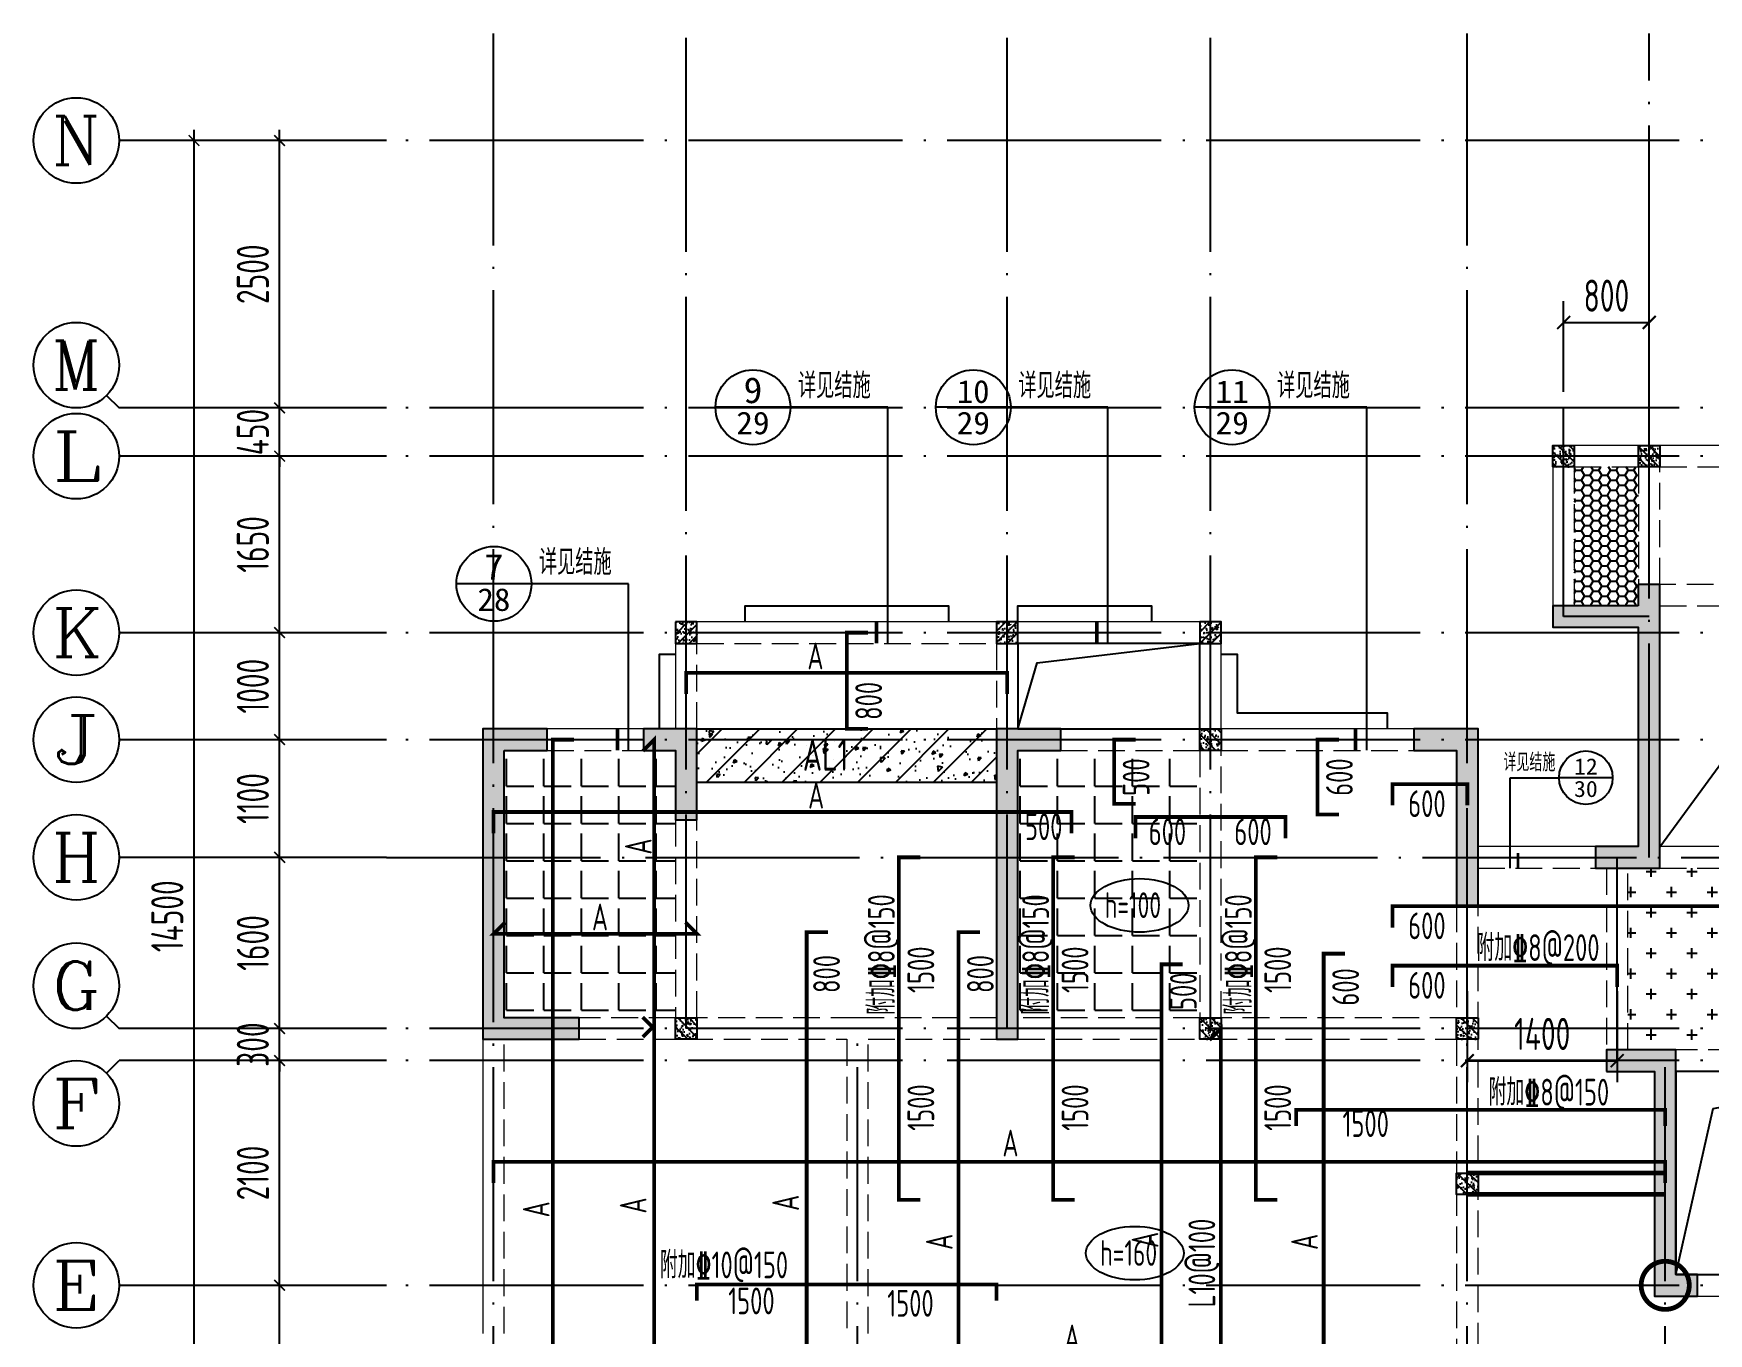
# Model space of a CAD drawing. Extents: x 826826 to 1642106, y -156213 to 399140.
# Drawn here: x 1281461 to 1297115, y 123950 to 136100 of the extents above; entities that cross this region are included whole.
import ezdxf
from ezdxf.enums import TextEntityAlignment as Align

# ---------------------------------------------------------------- set-up
doc = ezdxf.new("R2010")
doc.units = 0
doc.header["$LTSCALE"] = 1000
doc.linetypes.add('DASH', pattern=[0.35, 0.25, -0.1])
doc.linetypes.add('DOTE', pattern=[2.42, 2, -0.2, 0.02, -0.2])
doc.layers.get('0').update_dxf_attribs({"linetype": 'CONTINUOUS'})
doc.layers.get('DEFPOINTS').update_dxf_attribs({"linetype": 'CONTINUOUS'})
for name, color, linetype in [('$RECOVER_210609100354-0', 7, 'CONTINUOUS'), ('A-AXIS', 1, 'CONTINUOUS'), ('A-DOTE', 10, 'DOTE'), ('AXIS_TEXT', 4, 'CONTINUOUS'), ('BEAM', 4, 'DASH'), ('DIM_IDEN', 67, 'CONTINUOUS'), ('PUB_TEXT', 2, 'CONTINUOUS'), ('ROOF', 183, 'CONTINUOUS'), ('S-B板填充', 251, 'CONTINUOUS'), ('S-B板标注', 3, 'CONTINUOUS'), ('S-B板配筋', 6, 'CONTINUOUS'), ('S-B板配筋号', 7, 'CONTINUOUS'), ('S-D洞口', 4, 'CONTINUOUS'), ('S-J基础底板标注', 3, 'CONTINUOUS'), ('S-L主梁线', 4, 'DASH'), ('S-Q墙填充', 252, 'CONTINUOUS'), ('S-Q墙实线', 6, 'CONTINUOUS'), ('S-Q墙标注', 3, 'CONTINUOUS'), ('S-Y一般标注', 3, 'CONTINUOUS'), ('S-板正筋', 2, 'CONTINUOUS'), ('S-构造柱', 212, 'CONTINUOUS'), ('TEXT', 2, 'CONTINUOUS'), ('水平筋标注', 7, 'CONTINUOUS'), ('看线', 251, 'CONTINUOUS')]:
    doc.layers.add(name, color=color, linetype=linetype)
doc.layers.add('+公共字体', color=7, linetype='CONTINUOUS', lineweight=20)
doc.styles.add('_TCH_AXIS', font='COMPLEX', dxfattribs={"bigfont": 'GBCBIG'})
doc.styles.add('_TCH_LABEL', font='simhei.ttf')
doc.styles.add('COMPLEX', font='COMPLEX')
doc.styles.add('TSSD_DIMENSION', font='Tssdeng.shx', dxfattribs={"width": 0.7, "bigfont": 'tssdchn.shx'})
doc.styles.add('TSSD_REIN', font='tssdeng.shx', dxfattribs={"width": 0.7, "height": 300, "bigfont": 'tssdchn.shx'})
doc.styles.add('结构文字', font='zstxt.shx', dxfattribs={"width": 0.7, "bigfont": 'zshz.shx'})
doc.dimstyles.new('STRUCK', dxfattribs={"dimtxt": 400, "dimasz": 121, "dimexe": 200, "dimexo": 150, "dimgap": 115, "dimtad": 1, "dimdec": 0, "dimdsep": 46, "dimtxsty": '结构文字', "dimblk": 'ARCHTICK', "dimcen": 400, "dimclrd": 3, "dimclre": 3, "dimclrt": 7, "dimadec": 0, "dimazin": 0, "dimtfac": 1, "dimtdec": 0, "dimtix": 1, "dimtmove": 2, "dimatfit": 3, "dimldrblk": '_DIMX', "dimfxl": 0, "dimtolj": 1, "dimtzin": 0, "dimarcsym": 0})
doc.dimstyles.new('TSSD_100_100$0', dxfattribs={"dimtxt": 300, "dimasz": 80, "dimexe": 100, "dimexo": 250, "dimgap": 100, "dimtad": 1, "dimdec": 0, "dimzin": 0, "dimdsep": 46, "dimtxsty": 'TSSD_DIMENSION', "dimblk": 'ARCHTICK', "dimcen": 0, "dimdle": 100, "dimclrd": 3, "dimclre": 3, "dimclrt": 7, "dimadec": 0, "dimazin": 0, "dimtfac": 1, "dimtdec": 0, "dimtix": 1, "dimtmove": 2, "dimatfit": 3, "dimldrblk": 'ARCHTICK', "dimfxl": 0, "dimtolj": 1, "dimtzin": 0, "dimarcsym": 0})

# ---------------------------------------------------------------- blocks, each defined once
blk = doc.blocks.new('_ArchTick')
at = {"color": 0, "linetype": 'ByBlock', "const_width": 0.15}
blk.add_lwpolyline([(-0.5, -0.5), (0.5, 0.5)], dxfattribs=at)
blk = doc.blocks.new('*D890')
at = {"layer": 'DEFPOINTS', "color": 0}
for p in [(2300, 8100), (3300, 8100), (3300, 6100)]:
    blk.add_point(p, dxfattribs=at)
at = {"layer": 'S-Y一般标注', "color": 0, "lineweight": -2}
for p, q in [((2300, 6000), (2300, 8200)), ((3050, 8100), (2200, 8100)), ((3050, 6100), (2200, 6100))]:
    blk.add_line(p, q, dxfattribs=at)
at = {"layer": 'S-Y一般标注', "color": 0, "lineweight": -2, "xscale": 100, "yscale": 100, "zscale": 100}
for p, rotation in [((2300, 8100), 90), ((2300, 6100), 270)]:
    blk.add_blockref('_ArchTick', p, dxfattribs=dict(at, rotation=rotation))
at = {"layer": 'S-Y一般标注', "color": 7, "insert": (2050, 7100), "char_height": 300, "attachment_point": 5, "rotation": 90, "style": 'TSSD_DIMENSION'}
blk.add_mtext('\\A1;2000', dxfattribs=at)
blk = doc.blocks.new('*D891')
at = {"layer": 'DEFPOINTS', "color": 0}
for p in [(2300, 10200), (3300, 10200), (3300, 8100)]:
    blk.add_point(p, dxfattribs=at)
at = {"layer": 'S-Y一般标注', "color": 0, "lineweight": -2}
for p, q in [((3050, 10200), (2200, 10200)), ((2300, 8000), (2300, 10300)), ((3050, 8100), (2200, 8100))]:
    blk.add_line(p, q, dxfattribs=at)
at = {"layer": 'S-Y一般标注', "color": 0, "lineweight": -2, "xscale": 100, "yscale": 100, "zscale": 100}
for p, rotation in [((2300, 10200), 90), ((2300, 8100), 270)]:
    blk.add_blockref('_ArchTick', p, dxfattribs=dict(at, rotation=rotation))
at = {"layer": 'S-Y一般标注', "color": 7, "insert": (2050, 9150), "char_height": 300, "attachment_point": 5, "rotation": 90, "style": 'TSSD_DIMENSION'}
blk.add_mtext('\\A1;2100', dxfattribs=at)
blk = doc.blocks.new('*D892')
at = {"layer": 'DEFPOINTS', "color": 0}
for p in [(2300, 10500), (3300, 10500), (3300, 10200)]:
    blk.add_point(p, dxfattribs=at)
at = {"layer": 'S-Y一般标注', "color": 0, "lineweight": -2}
for p, q in [((3050, 10500), (2200, 10500)), ((2300, 10500), (2300, 10600)), ((2300, 10200), (2300, 10500)), ((3050, 10200), (2200, 10200)), ((2300, 10200), (2300, 10100))]:
    blk.add_line(p, q, dxfattribs=at)
at = {"layer": 'S-Y一般标注', "color": 0, "lineweight": -2, "xscale": 100, "yscale": 100, "zscale": 100}
for p, rotation in [((2300, 10500), 270), ((2300, 10200), 90)]:
    blk.add_blockref('_ArchTick', p, dxfattribs=dict(at, rotation=rotation))
at = {"layer": 'S-Y一般标注', "color": 7, "insert": (2050, 10350), "char_height": 300, "attachment_point": 5, "rotation": 90, "style": 'TSSD_DIMENSION'}
blk.add_mtext('\\A1;300', dxfattribs=at)
blk = doc.blocks.new('*D893')
at = {"layer": 'DEFPOINTS', "color": 0}
for p in [(2300, 12100), (3300, 12100), (3300, 10500)]:
    blk.add_point(p, dxfattribs=at)
at = {"layer": 'S-Y一般标注', "color": 0, "lineweight": -2}
for p, q in [((3050, 12100), (2200, 12100)), ((2300, 10400), (2300, 12200)), ((3050, 10500), (2200, 10500))]:
    blk.add_line(p, q, dxfattribs=at)
at = {"layer": 'S-Y一般标注', "color": 0, "lineweight": -2, "xscale": 100, "yscale": 100, "zscale": 100}
for p, rotation in [((2300, 12100), 90), ((2300, 10500), 270)]:
    blk.add_blockref('_ArchTick', p, dxfattribs=dict(at, rotation=rotation))
at = {"layer": 'S-Y一般标注', "color": 7, "insert": (2050, 11300), "char_height": 300, "attachment_point": 5, "rotation": 90, "style": 'TSSD_DIMENSION'}
blk.add_mtext('\\A1;1600', dxfattribs=at)
blk = doc.blocks.new('*D894')
at = {"layer": 'DEFPOINTS', "color": 0}
for p in [(2300, 13200), (3300, 13200), (3300, 12100)]:
    blk.add_point(p, dxfattribs=at)
at = {"layer": 'S-Y一般标注', "color": 0, "lineweight": -2}
for p, q in [((3050, 13200), (2200, 13200)), ((2300, 12000), (2300, 13300)), ((3050, 12100), (2200, 12100))]:
    blk.add_line(p, q, dxfattribs=at)
at = {"layer": 'S-Y一般标注', "color": 0, "lineweight": -2, "xscale": 100, "yscale": 100, "zscale": 100}
for p, rotation in [((2300, 13200), 90), ((2300, 12100), 270)]:
    blk.add_blockref('_ArchTick', p, dxfattribs=dict(at, rotation=rotation))
at = {"layer": 'S-Y一般标注', "color": 7, "insert": (2050, 12650), "char_height": 300, "attachment_point": 5, "rotation": 90, "style": 'TSSD_DIMENSION'}
blk.add_mtext('\\A1;1100', dxfattribs=at)
blk = doc.blocks.new('*D895')
at = {"layer": 'DEFPOINTS', "color": 0}
for p in [(2300, 14200), (3300, 14200), (3300, 13200)]:
    blk.add_point(p, dxfattribs=at)
at = {"layer": 'S-Y一般标注', "color": 0, "lineweight": -2}
for p, q in [((2300, 13100), (2300, 14300)), ((3050, 14200), (2200, 14200)), ((3050, 13200), (2200, 13200))]:
    blk.add_line(p, q, dxfattribs=at)
at = {"layer": 'S-Y一般标注', "color": 0, "lineweight": -2, "xscale": 100, "yscale": 100, "zscale": 100}
for p, rotation in [((2300, 14200), 90), ((2300, 13200), 270)]:
    blk.add_blockref('_ArchTick', p, dxfattribs=dict(at, rotation=rotation))
at = {"layer": 'S-Y一般标注', "color": 7, "insert": (2050, 13700), "char_height": 300, "attachment_point": 5, "rotation": 90, "style": 'TSSD_DIMENSION'}
blk.add_mtext('\\A1;1000', dxfattribs=at)
blk = doc.blocks.new('*D896')
at = {"layer": 'DEFPOINTS', "color": 0}
for p in [(2300, 15850), (3300, 15850), (3300, 14200)]:
    blk.add_point(p, dxfattribs=at)
at = {"layer": 'S-Y一般标注', "color": 0, "lineweight": -2}
for p, q in [((3050, 15850), (2200, 15850)), ((2300, 14100), (2300, 15950)), ((3050, 14200), (2200, 14200))]:
    blk.add_line(p, q, dxfattribs=at)
at = {"layer": 'S-Y一般标注', "color": 0, "lineweight": -2, "xscale": 100, "yscale": 100, "zscale": 100}
for p, rotation in [((2300, 15850), 90), ((2300, 14200), 270)]:
    blk.add_blockref('_ArchTick', p, dxfattribs=dict(at, rotation=rotation))
at = {"layer": 'S-Y一般标注', "color": 7, "insert": (2050, 15025), "char_height": 300, "attachment_point": 5, "rotation": 90, "style": 'TSSD_DIMENSION'}
blk.add_mtext('\\A1;1650', dxfattribs=at)
blk = doc.blocks.new('*D897')
at = {"layer": 'DEFPOINTS', "color": 0}
for p in [(2300, 16300), (3300, 16300), (3300, 15850)]:
    blk.add_point(p, dxfattribs=at)
at = {"layer": 'S-Y一般标注', "color": 0, "lineweight": -2}
for p, q in [((3050, 16300), (2200, 16300)), ((2300, 16300), (2300, 16400)), ((2300, 15850), (2300, 16300)), ((3050, 15850), (2200, 15850)), ((2300, 15850), (2300, 15750))]:
    blk.add_line(p, q, dxfattribs=at)
at = {"layer": 'S-Y一般标注', "color": 0, "lineweight": -2, "xscale": 100, "yscale": 100, "zscale": 100}
for p, rotation in [((2300, 16300), 270), ((2300, 15850), 90)]:
    blk.add_blockref('_ArchTick', p, dxfattribs=dict(at, rotation=rotation))
at = {"layer": 'S-Y一般标注', "color": 7, "insert": (2050, 16075), "char_height": 300, "attachment_point": 5, "rotation": 90, "style": 'TSSD_DIMENSION'}
blk.add_mtext('\\A1;450', dxfattribs=at)
blk = doc.blocks.new('*D898')
at = {"layer": 'DEFPOINTS', "color": 0}
for p in [(2300, 18800), (3300, 18800), (3300, 16300)]:
    blk.add_point(p, dxfattribs=at)
at = {"layer": 'S-Y一般标注', "color": 0, "lineweight": -2}
for p, q in [((3050, 18800), (2200, 18800)), ((2300, 16200), (2300, 18900)), ((3050, 16300), (2200, 16300))]:
    blk.add_line(p, q, dxfattribs=at)
at = {"layer": 'S-Y一般标注', "color": 0, "lineweight": -2, "xscale": 100, "yscale": 100, "zscale": 100}
for p, rotation in [((2300, 18800), 90), ((2300, 16300), 270)]:
    blk.add_blockref('_ArchTick', p, dxfattribs=dict(at, rotation=rotation))
at = {"layer": 'S-Y一般标注', "color": 7, "insert": (2050, 17550), "char_height": 300, "attachment_point": 5, "rotation": 90, "style": 'TSSD_DIMENSION'}
blk.add_mtext('\\A1;2500', dxfattribs=at)
blk = doc.blocks.new('*D899')
at = {"layer": 'DEFPOINTS', "color": 0}
for p in [(1500, 18800), (3300, 18800), (3300, 4300)]:
    blk.add_point(p, dxfattribs=at)
at = {"layer": 'S-Y一般标注', "color": 0, "lineweight": -2}
for p, q in [((3050, 18800), (1400, 18800)), ((1500, 4200), (1500, 18900)), ((3050, 4300), (1400, 4300))]:
    blk.add_line(p, q, dxfattribs=at)
at = {"layer": 'S-Y一般标注', "color": 0, "lineweight": -2, "xscale": 100, "yscale": 100, "zscale": 100}
for p, rotation in [((1500, 18800), 90), ((1500, 4300), 270)]:
    blk.add_blockref('_ArchTick', p, dxfattribs=dict(at, rotation=rotation))
at = {"layer": 'S-Y一般标注', "color": 7, "insert": (1250, 11550), "char_height": 300, "attachment_point": 5, "rotation": 90, "style": 'TSSD_DIMENSION'}
blk.add_mtext('\\A1;14500', dxfattribs=at)
blk = doc.blocks.new('_AXISO')
blk.add_circle((0, 0), 0.5)
at = {"layer": 'AXIS_TEXT', "style": 'COMPLEX', "width": 1.041667}
blk.add_attdef('A', text='', height=0.56, dxfattribs=at).set_placement((-0.25, -0.28), (0.25, -0.28), align=Align.FIT)
blk = doc.blocks.new('20210801.20101804')
at = {"layer": 'S-B板填充', "linetype": 'ByBlock'}
h = blk.add_hatch(dxfattribs=at)
h.set_pattern_fill('HONEY', color=252, scale=17.142857, style=0)
h.set_pattern_definition([(0, (65678.815, -211040.24), (81.642857, 47.136514), [54.42857, -108.857143]), (120, (65678.815, -211040.24), (-81.642847, 47.136531), [54.42857, -108.857143]), (60, (65678.815, -211040.24), (1e-05, 94.273045), [-108.857143, 54.42857])])
edge = h.paths.add_edge_path()
edge.add_line((10000, 4150), (10003, 5450))
edge.add_line((10003, 5450), (10600, 5450))
edge.add_line((10600, 5450), (10600, 4350))
edge.add_line((10600, 4350), (10599, 4350))
edge.add_line((10599, 4350), (10599, 4150))
edge.add_line((10599, 4150), (10000, 4150))
at = {"layer": 'S-B板填充'}
h = blk.add_hatch(dxfattribs=at)
h.set_pattern_fill('ANGLE', color=252, scale=50, style=0)
h.set_pattern_definition([(0, (97733.95, -145443.86), (0, 349.25), [254, -95.25]), (90, (97733.95, -145443.86), (-349.25, 2e-14), [254, -95.25])])
edge = h.paths.add_edge_path()
edge.add_line((0, 300), (0, 2800))
edge.add_line((0, 2800), (1600, 2800))
edge.add_line((1600, 2800), (1600, 300))
edge.add_line((1600, 300), (0, 300))
h = blk.add_hatch(dxfattribs=at)
h.set_pattern_fill('ANGLE', color=252, scale=50, style=0)
h.set_pattern_definition([(0, (102533.95, -145443.86), (0, 349.25), [254, -95.25]), (90, (102533.95, -145443.86), (-349.25, 2e-14), [254, -95.25])])
edge = h.paths.add_edge_path()
edge.add_line((4800, 300), (4800, 2800))
edge.add_line((4800, 2800), (6500, 2800))
edge.add_line((6500, 2800), (6500, 300))
edge.add_line((6500, 300), (4900, 300))
h = blk.add_hatch(dxfattribs=at)
h.set_pattern_fill('CROSS', color=252, scale=30, style=0)
h.set_pattern_definition([(0, (97333.95, -146243.87), (190.5, 190.5), [95.25, -285.75]), (90, (97381.58, -146291.5), (-190.5, 190.5), [95.25, -285.75])])
h.paths.add_polyline_path([(10501, 1700), (13701, 1700), (13700, 0), (10500, 0)])
blk = doc.blocks.new('20210802.04311300')
at = {"layer": '看线', "color": 202, "ltscale": 0.5}
for points in [[(1850, 10600), (1850, 10750), (3750, 10750), (3750, 10600)], [(4400, 10600), (4400, 10750), (5650, 10750), (5650, 10600)], [(1050, 9600), (1050, 10300), (1200, 10300)], [(6300, 10300), (6450, 10300), (6450, 9750), (7850, 9750), (7850, 9600)]]:
    blk.add_lwpolyline(points, dxfattribs=at)
blk = doc.blocks.new('20210802.12031371')
at = {"layer": 'S-板正筋', "color": 5, "linetype": 'DASH', "const_width": 42.9}
for points in [[(7293, 3150), (9143, 3150)], [(7293, 2950), (9143, 2950)]]:
    blk.add_lwpolyline(points, dxfattribs=at)
blk = doc.blocks.new('20210804.01062365')
at = {"layer": '+公共字体', "color": 2, "const_width": 45}
blk.add_lwpolyline([(-1461449, -65116, 1), (-1461449, -64666, 1), (-1461449, -65116, -1)], format="xyb", dxfattribs=at)
blk = doc.blocks.new('20210805.12180537')
at = {"layer": 'DIM_IDEN'}
for p, q in [((3121, 14111), (2421, 14111)), ((4030, 14111), (3121, 14111)), ((4030, 11905), (4030, 14111)), ((5180, 14111), (4480, 14111)), ((6089, 14111), (5180, 14111)), ((6089, 11905), (6089, 14111)), ((7599, 14111), (6899, 14111)), ((8508, 14111), (7599, 14111)), ((8508, 10905), (8508, 14111)), ((700, 12461), (0, 12461)), ((1609, 12461), (700, 12461)), ((1609, 10905), (1609, 12461)), ((9847, 10649), (10305, 10649)), ((9847, 9805), (9847, 10649)), ((10805, 10649), (10305, 10649))]:
    blk.add_line(p, q, dxfattribs=at)
for points, const_width in [([(3925, 11905), (3925, 12105)], 35), ([(5984, 11905), (5984, 12105)], 35), ([(1504, 10905), (1504, 11105)], 35), ([(8403, 10905), (8403, 11105)], 35), ([(9922, 9805), (9922, 9947)], 25)]:
    blk.add_lwpolyline(points, dxfattribs=dict(at, const_width=const_width))
for centre, radius in [((2771, 14111), 350), ((4830, 14111), 350), ((7249, 14111), 350), ((350, 12461), 350), ((10555, 10649), 250)]:
    blk.add_circle(centre, radius, dxfattribs=at)
at = {"layer": 'PUB_TEXT', "style": '_TCH_AXIS'}
for height, p in [(236.3, (3191, 14195)), (236.3, (5251, 14195)), (236.3, (7669, 14195)), (236.3, (770, 12545)), (168.8, (9784, 10709))]:
    blk.add_text('详见结施', height=height, dxfattribs=at).set_placement(p)
at = {"layer": 'PUB_TEXT', "style": '_TCH_LABEL'}
for s, height, width, p, p2 in [('9', 242, 1.011364, (2683, 14150), (2859, 14150)), ('10', 213.8, 0.988889, (4678, 14152), (4982, 14152)), ('11', 210.8, 1.034884, (7092, 14152), (7406, 14152)), ('29', 211.6, 1.022989, (2615, 13859), (2927, 13859)), ('29', 211.6, 1.022989, (4675, 13859), (4986, 13859)), ('29', 211.6, 1.022989, (7094, 13859), (7405, 13859)), ('7', 241, 1.053254, (259, 12500), (441, 12500)), ('28', 212.3, 1.011364, (196, 12208), (504, 12208)), ('12', 151.1, 1.022989, (10444, 10679), (10666, 10679)), ('30', 151.4, 1.017143, (10444, 10469), (10666, 10469))]:
    blk.add_text(s, height=height, dxfattribs=dict(at, width=width)).set_placement(p, p2, align=Align.FIT)
blk = doc.blocks.new('20210810.05001319')
at = {"layer": 'S-Q墙填充'}
h = blk.add_hatch(color=252, dxfattribs=at)
h.dxf.hatch_style = 1
h.paths.add_polyline_path([(-1457490, -52983), (-1458288, -52983), (-1458288, -53183), (-1457490, -53183), (-1457490, -55233), (-1457688, -55233), (-1457890, -55233), (-1457890, -55433), (-1457688, -55433), (-1457290, -55433), (-1457290, -53083), (-1457290, -52783), (-1457490, -52783)])
h = blk.add_hatch(color=252, dxfattribs=at)
h.dxf.hatch_style = 1
h.paths.add_polyline_path([(-1468088, -54333), (-1467688, -54333), (-1467688, -54133), (-1468288, -54133), (-1468288, -57033), (-1467388, -57033), (-1467388, -56833), (-1468088, -56833)])
h = blk.add_hatch(color=252, dxfattribs=at)
h.dxf.hatch_style = 1
h.paths.add_polyline_path([(-1466788, -54333), (-1466488, -54333), (-1466488, -54983), (-1466288, -54983), (-1466288, -54133), (-1466788, -54133)])
h = blk.add_hatch(color=252, dxfattribs=at)
h.dxf.hatch_style = 1
h.paths.add_polyline_path([(-1463288, -57033), (-1463288, -54333), (-1462888, -54333), (-1462888, -54133), (-1463488, -54133), (-1463488, -57033)])
h = blk.add_hatch(color=252, dxfattribs=at)
h.dxf.hatch_style = 1
h.paths.add_polyline_path([(-1459188, -55333), (-1459188, -55783), (-1458988, -55783), (-1458988, -55333), (-1458988, -54133), (-1459588, -54133), (-1459588, -54333), (-1459188, -54333)])
h = blk.add_hatch(color=252, dxfattribs=at)
h.dxf.hatch_style = 1
h.paths.add_polyline_path([(-1457788, -57333), (-1457338, -57333), (-1457338, -59433), (-1456938, -59433), (-1456938, -59233), (-1457138, -59233), (-1457138, -57133), (-1457788, -57133)])
at = {"layer": 'S-L主梁线', "linetype": 'ByBlock', "lineweight": 18}
for p, q in [((-1458288, -51483), (-1458288, -52983)), ((-1457388, -51483), (-1458288, -51483)), ((-1454588, -51483), (-1457388, -51483)), ((-1463388, -53133), (-1466488, -53133)), ((-1466488, -53133), (-1466488, -54133)), ((-1461388, -53133), (-1463388, -53133)), ((-1461388, -54133), (-1461388, -53133)), ((-1466788, -54133), (-1467688, -54133)), ((-1459588, -54133), (-1461388, -54133)), ((-1457890, -55233), (-1458988, -55233)), ((-1454688, -55233), (-1457290, -55233)), ((-1468288, -57033), (-1468288, -59783)), ((-1457138, -57333), (-1454838, -57333)), ((-1455988, -59233), (-1456938, -59233))]:
    blk.add_line(p, q, dxfattribs=at)
at = {"layer": 'S-L主梁线', "linetype": 'DASH', "lineweight": 18}
for p, q in [((-1458088, -52983), (-1458088, -51683)), ((-1458088, -51683), (-1457488, -51683)), ((-1457488, -51683), (-1457490, -52883)), ((-1457289, -52783), (-1457288, -51683)), ((-1457288, -51683), (-1454688, -51683)), ((-1454688, -52783), (-1457289, -52783)), ((-1457290, -52983), (-1454688, -52983)), ((-1466288, -53333), (-1463488, -53333)), ((-1466288, -54133), (-1466288, -53333)), ((-1463488, -53333), (-1463488, -54133)), ((-1463288, -54133), (-1463288, -53333)), ((-1463288, -53333), (-1461588, -53333)), ((-1461588, -53333), (-1461588, -54133)), ((-1461588, -54133), (-1462888, -54133)), ((-1467688, -54333), (-1466788, -54333)), ((-1462888, -54333), (-1461588, -54333)), ((-1461588, -54333), (-1461588, -56833)), ((-1461388, -54333), (-1459588, -54333)), ((-1461388, -56833), (-1461388, -54333)), ((-1466488, -54983), (-1466488, -56833)), ((-1466288, -56833), (-1466288, -54983)), ((-1458988, -55433), (-1457890, -55433)), ((-1457788, -55433), (-1457788, -57133)), ((-1457588, -57133), (-1457588, -55433)), ((-1457290, -55433), (-1454688, -55433)), ((-1459188, -55783), (-1459188, -56833)), ((-1458988, -56933), (-1458988, -55783)), ((-1466488, -56833), (-1467388, -56833)), ((-1464788, -56833), (-1466288, -56833)), ((-1463488, -56833), (-1464788, -56833)), ((-1461588, -56833), (-1463288, -56833)), ((-1459188, -56833), (-1461388, -56833)), ((-1458988, -60983), (-1458988, -56933)), ((-1468088, -59783), (-1468088, -57033)), ((-1467388, -57033), (-1466388, -57033)), ((-1466388, -57033), (-1464888, -57033)), ((-1464888, -57033), (-1464888, -59783)), ((-1464688, -59783), (-1464688, -57033)), ((-1464688, -57033), (-1463488, -57033)), ((-1463288, -57033), (-1461488, -57033)), ((-1461488, -57033), (-1459188, -57033)), ((-1459188, -57033), (-1459188, -60983)), ((-1454838, -57133), (-1457138, -57133)), ((-1456938, -59433), (-1456088, -59433))]:
    blk.add_line(p, q, dxfattribs=at)
at = {"layer": 'S-Q墙实线'}
for points in [[(-1457490, -52983), (-1458288, -52983), (-1458288, -53183), (-1457490, -53183), (-1457490, -55233), (-1457688, -55233), (-1457890, -55233), (-1457890, -55433), (-1457688, -55433), (-1457290, -55433), (-1457290, -53083), (-1457290, -52783), (-1457490, -52783)], [(-1468088, -54333), (-1467688, -54333), (-1467688, -54133), (-1468288, -54133), (-1468288, -57033), (-1467388, -57033), (-1467388, -56833), (-1468088, -56833)], [(-1466788, -54333), (-1466488, -54333), (-1466488, -54983), (-1466288, -54983), (-1466288, -54133), (-1466788, -54133)], [(-1463288, -57033), (-1463288, -54333), (-1462888, -54333), (-1462888, -54133), (-1463488, -54133), (-1463488, -57033)], [(-1457788, -57333), (-1457338, -57333), (-1457338, -59433), (-1456938, -59433), (-1456938, -59233), (-1457138, -59233), (-1457138, -57133), (-1457788, -57133)]]:
    blk.add_lwpolyline(points, close=True, dxfattribs=at)
blk.add_lwpolyline([(-1459188, -55333), (-1459188, -55783), (-1458988, -55783), (-1458988, -55333), (-1458988, -54133), (-1459588, -54133), (-1459588, -54333), (-1459188, -54333), (-1459188, -55333)], dxfattribs=at)
blk = doc.blocks.new('20210730.02141516')
at = {"layer": 'S-构造柱'}
h = blk.add_hatch(dxfattribs=at)
h.set_pattern_fill('ARMORED', color=256, scale=15, angle=-90, style=0)
h.set_pattern_definition([(320, (-154189.41, 3278673.45), (-9.4128202, -107.5890274), [11.25, -123.75]), (265, (-154189.41, 3278673.45), (112.82882, 20.8127), [9, -99]), (10.4514, (-154190.19, 3278664.49), (103.4159313, -86.7764073), [9.5610285, -105.1713168]), (316.1842, (-154159.41, 3278673.45), (-24.827852, -160.0861573), [16.875, -185.625]), (6.6356, (-154161.48, 3278660.11), (146.117681, -140.199406), [14.341543, -157.75695]), (261.1842, (-154159.41, 3278673.45), (146.11779, -140.199292), [13.5, -148.5]), (291, (-154166.91, 3278658.45), (-60.3928336, -89.5360578), [11.25, -123.75]), (236, (-154166.91, 3278658.45), (108.7725068, -36.4972998), [9, -99]), (341.4514, (-154171.94, 3278650.99), (48.3795745, -126.0333943), [9.5610285, -105.1713168]), (307.5, (-154189.41, 3278673.454), (49.93407807, -1.8239783), [0, -97.8, 0, -100.5, 0, -99.375]), (277.5, (-154189.41, 3278673.454), (59.1617568, -39.4604306), [0, -57.3, 0, -95.55, 0, -37.875]), (237.5, (-154189.41, 3278706.904), (-3.38323076, -80.07336543), [0, -37.5, 0, -117, 0, -155.25]), (227.5, (-154189.41, 3278721.904), (15.0157473, -87.4779254), [0, -48.75, 0, -77.7, 0, -110.25]), (315, (-154189.41, 3278673.454), (53.0330086, 53.0330086), [])])
h.paths.add_polyline_path([(200, 200), (200, 0), (0, 0), (0, 200)])
blk.add_lwpolyline([(200, 200), (200, 0), (0, 0), (0, 200)], close=True, dxfattribs=at)
blk = doc.blocks.new('*D2393')
at = {"layer": 'DEFPOINTS', "color": 0}
for p in [(1296561, 133400), (1295761, 132600), (1296561, 132600)]:
    blk.add_point(p, dxfattribs=at)
at = {"layer": 'S-Q墙标注', "color": 3, "lineweight": -2}
for p, q in [((1295761, 132750), (1295761, 133600)), ((1296561, 132750), (1296561, 133600)), ((1295761, 133400), (1296561, 133400))]:
    blk.add_line(p, q, dxfattribs=at)
at = {"layer": 'S-Q墙标注', "color": 3, "lineweight": -2, "xscale": 121, "yscale": 121, "zscale": 121, "rotation": 180}
blk.add_blockref('_ArchTick', (1295761, 133400), dxfattribs=at)
at = {"layer": 'S-Q墙标注', "color": 3, "lineweight": -2, "xscale": 121, "yscale": 121, "zscale": 121}
blk.add_blockref('_ArchTick', (1296561, 133400), dxfattribs=at)
at = {"layer": 'S-Q墙标注', "color": 7, "insert": (1296161, 133650), "char_height": 300, "attachment_point": 5, "style": 'TSSD_REIN'}
blk.add_mtext('\\A1;800', dxfattribs=at)
blk = doc.blocks.new('_DIMX')
blk.add_line((-150, 0), (150, 0))
at = {"const_width": 50}
blk.add_lwpolyline([(-70, -70), (70, 70)], dxfattribs=at)
blk = doc.blocks.new('*D2399')
at = {"layer": 'DEFPOINTS', "color": 0}
for p in [(1294861, 127300), (1296261, 127300), (1296261, 126500)]:
    blk.add_point(p, dxfattribs=at)
at = {"layer": 'S-Q墙标注', "color": 3, "lineweight": -2}
for p, q in [((1294861, 127150), (1294861, 126300)), ((1296261, 127150), (1296261, 126300)), ((1294861, 126500), (1296261, 126500))]:
    blk.add_line(p, q, dxfattribs=at)
at = {"layer": 'S-Q墙标注', "color": 3, "lineweight": -2, "xscale": 121, "yscale": 121, "zscale": 121, "rotation": 180}
blk.add_blockref('_ArchTick', (1294861, 126500), dxfattribs=at)
at = {"layer": 'S-Q墙标注', "color": 3, "lineweight": -2, "xscale": 121, "yscale": 121, "zscale": 121}
blk.add_blockref('_ArchTick', (1296261, 126500), dxfattribs=at)
at = {"layer": 'S-Q墙标注', "color": 7, "insert": (1295561, 126750), "char_height": 300, "attachment_point": 5, "style": 'TSSD_REIN'}
blk.add_mtext('\\A1;1400', dxfattribs=at)
blk = doc.blocks.new('20210801.08533475')
at = {"layer": 'A-AXIS'}
for p, q in [((3300, 18800), (800, 18800)), ((682.8, 16417.2), (800, 16300)), ((3300, 16300), (800, 16300)), ((3300, 15850), (800, 15850)), ((3300, 14200), (800, 14200)), ((3300, 13200), (800, 13200)), ((3300, 12100), (800, 12100)), ((682.8, 10617.2), (800, 10500)), ((3300, 10500), (800, 10500)), ((682.8, 10082.8), (800, 10200)), ((3300, 10200), (800, 10200)), ((3300, 8100), (800, 8100))]:
    blk.add_line(p, q, dxfattribs=at)
at = {"layer": 'A-DOTE'}
for p, q in [((4300, 3300), (4300, 19800)), ((6100, 10500), (6100, 19800)), ((9100, 10500), (9100, 19800)), ((11000, 10500), (11000, 19800)), ((13400, 3300), (13400, 19800)), ((15100, 12100), (15100, 19800)), ((54100, 18800), (3300, 18800)), ((54100, 16300), (3300, 16300)), ((14300, 14350), (14300, 16300)), ((54100, 15850), (3300, 15850)), ((15100, 14350), (14300, 14350)), ((54100, 14200), (3300, 14200)), ((54100, 13200), (3300, 13200)), ((3300, 12100), (54100, 12100)), ((14800, 10200), (14800, 12100)), ((54100, 10500), (3300, 10500)), ((7700, 3300), (7700, 10500)), ((54100, 10200), (3300, 10200)), ((15250, 3300), (15250, 10200)), ((54100, 8100), (3300, 8100))]:
    blk.add_line(p, q, dxfattribs=at)
at = {"layer": 'A-AXIS'}
ref = blk.add_blockref('_AXISO', (400, 18800), dxfattribs=dict(at, xscale=800, yscale=800, zscale=800))
ref.add_attrib('A', 'N', dxfattribs={"layer": 'AXIS_TEXT', "height": 452.5, "style": '_TCH_AXIS', "width": 1.105263}).set_placement((173.7, 18573.7), (626.3, 18573.7), align=Align.FIT)
ref = blk.add_blockref('_AXISO', (400, 16700), dxfattribs=dict(at, xscale=800, yscale=800, zscale=800))
ref.add_attrib('A', 'M', dxfattribs={"layer": 'AXIS_TEXT', "height": 452.5, "style": '_TCH_AXIS'}).set_placement((173.7, 16473.7), (626.3, 16473.7), align=Align.FIT)
ref = blk.add_blockref('_AXISO', (400, 15850), dxfattribs=dict(at, xscale=800, yscale=800, zscale=800))
ref.add_attrib('A', 'L', dxfattribs={"layer": 'AXIS_TEXT', "height": 452.5, "style": '_TCH_AXIS', "width": 1.4}).set_placement((173.7, 15623.7), (626.3, 15623.7), align=Align.FIT)
ref = blk.add_blockref('_AXISO', (400, 14200), dxfattribs=dict(at, xscale=800, yscale=800, zscale=800))
ref.add_attrib('A', 'K', dxfattribs={"layer": 'AXIS_TEXT', "height": 452.5, "style": '_TCH_AXIS', "width": 1.105263}).set_placement((173.7, 13973.7), (626.3, 13973.7), align=Align.FIT)
ref = blk.add_blockref('_AXISO', (400, 13200), dxfattribs=dict(at, xscale=800, yscale=800, zscale=800))
ref.add_attrib('A', 'J', dxfattribs={"layer": 'AXIS_TEXT', "height": 452.5, "style": '_TCH_AXIS', "width": 1.909091}).set_placement((173.7, 12973.7), (626.3, 12973.7), align=Align.FIT)
ref = blk.add_blockref('_AXISO', (400, 12100), dxfattribs=dict(at, xscale=800, yscale=800, zscale=800))
ref.add_attrib('A', 'H', dxfattribs={"layer": 'AXIS_TEXT', "height": 452.5, "style": '_TCH_AXIS', "width": 1.05}).set_placement((173.7, 11873.7), (626.3, 11873.7), align=Align.FIT)
ref = blk.add_blockref('_AXISO', (400, 10900), dxfattribs=dict(at, xscale=800, yscale=800, zscale=800))
ref.add_attrib('A', 'G', dxfattribs={"layer": 'AXIS_TEXT', "height": 452.5, "style": '_TCH_AXIS', "width": 1.166667}).set_placement((173.7, 10673.7), (626.3, 10673.7), align=Align.FIT)
ref = blk.add_blockref('_AXISO', (400, 9800), dxfattribs=dict(at, xscale=800, yscale=800, zscale=800))
ref.add_attrib('A', 'F', dxfattribs={"layer": 'AXIS_TEXT', "height": 452.5, "style": '_TCH_AXIS', "width": 1.3125}).set_placement((173.7, 9573.7), (626.3, 9573.7), align=Align.FIT)
ref = blk.add_blockref('_AXISO', (400, 8100), dxfattribs=dict(at, xscale=800, yscale=800, zscale=800))
ref.add_attrib('A', 'E', dxfattribs={"layer": 'AXIS_TEXT', "height": 452.5, "style": '_TCH_AXIS', "width": 1.3125}).set_placement((173.7, 7873.7), (626.3, 7873.7), align=Align.FIT)
at = {"layer": 'S-Y一般标注'}
for p1, p2, distance, picture, middle in [((3300, 4300), (3300, 18800), 1800, '*D899', (1250, 11550)), ((3300, 16300), (3300, 18800), 1000, '*D898', (2050, 17550)), ((3300, 15850), (3300, 16300), 1000, '*D897', (2050, 16075)), ((3300, 14200), (3300, 15850), 1000, '*D896', (2050, 15025)), ((3300, 13200), (3300, 14200), 1000, '*D895', (2050, 13700)), ((3300, 12100), (3300, 13200), 1000, '*D894', (2050, 12650)), ((3300, 10500), (3300, 12100), 1000, '*D893', (2050, 11300)), ((3300, 10200), (3300, 10500), 1000, '*D892', (2050, 10350)), ((3300, 8100), (3300, 10200), 1000, '*D891', (2050, 9150)), ((3300, 6100), (3300, 8100), 1000, '*D890', (2050, 7100))]:
    dim = blk.add_aligned_dim(p1=p1, p2=p2, distance=distance, dimstyle='TSSD_100_100$0', override={"dimasz": 100, "dimclrd": 0, "dimclre": 0}, dxfattribs=at)
    dim.commit()
    dim.dimension.update_dxf_attribs({"geometry": picture, "text_midpoint": middle})

msp = doc.modelspace()

# ---------------------------------------------------------------- hatches: boundary and pattern name
at = {"layer": 'BEAM', "linetype": 'ByBlock'}
h = msp.add_hatch(dxfattribs=at)
h.set_pattern_fill('ARMORED', color=252, scale=50, angle=180, style=0)
h.set_pattern_definition([(230, (1069889.87, 2043521.7), (-358.63009, 31.376067), [37.5, -412.5]), (175, (1069889.87, 2043521.7), (69.37567, -376.09607), [30, -330]), (280.4514, (1069860, 2043524.3), (-289.25469, -344.71977), [31.870095, -350.571056]), (226.1842, (1069889.87, 2043421.7), (-533.62052, 82.75951), [56.25, -618.75]), (276.6356, (1069845.4, 2043428.6), (-467.33135, -487.05894), [47.80514, -525.8565]), (171.1842, (1069889.9, 2043421.7), (-467.33097, -487.0593), [45, -495]), (201, (1069839.87, 2043446.7), (-298.453526, 201.309445), [37.5, -412.5]), (146, (1069839.87, 2043446.7), (-121.657666, -362.57502), [30, -330]), (251.4514, (1069815, 2043463.46), (-420.111314, -161.26525), [31.870095, -350.571056]), (217.5, (1069889.87, 2043521.69), (-6.079928, -166.446927), [0, -326, 0, -335, 0, -331.25]), (187.5, (1069889.87, 2043521.69), (-131.534769, -197.205856), [0, -191, 0, -318.5, 0, -126.25]), (147.5, (1070001.37, 2043521.69), (-266.911218, 11.277436), [0, -125, 0, -390, 0, -517.5]), (137.5, (1070051.37, 2043521.69), (-291.593085, -50.05249), [0, -162.5, 0, -259, 0, -367.5]), (225, (1069889.87, 2043521.7), (176.776695, -176.776695), [])])
h.paths.add_polyline_path([(1290461, 129100.39), (1287661, 129100.39), (1287661, 129600.39), (1290461, 129600.39)])

# ---------------------------------------------------------------- linework, layer by layer
msp.add_lwpolyline([(1290461, 129100.39), (1287661, 129100.39), (1287661, 129600.39), (1290461, 129600.39)], close=True, dxfattribs=at)
at = {"layer": 'S-B板标注'}
for centre in [(1291796.88, 127951.68), (1291753.91, 124700.89)]:
    msp.add_ellipse(centre, major_axis=(-457.33, 0), ratio=0.54724159, dxfattribs=at)
at = {"layer": 'S-B板配筋', "lineweight": 35, "const_width": 35}
for points in [[(1289261.01, 129600.6), (1289061.01, 129600.6), (1289061.01, 130500.6), (1289261.01, 130500.6)], [(1287561, 129925.8), (1287561, 130125.8), (1290560.99, 130125.82), (1290560.99, 129925.82)], [(1286513.6, 122400.39), (1286313.6, 122400.39), (1286313.6, 129500.39), (1286513.6, 129500.39)], [(1287155.01, 126906.45), (1287261.08, 126800.39), (1287261.08, 129500.39), (1287155.01, 129394.32)], [(1291761.01, 128900.39), (1291561.01, 128900.39), (1291561.01, 129500.39), (1291761.01, 129500.39)], [(1293661, 128800.39), (1293461, 128800.39), (1293461, 129500.39), (1293661, 129500.39)], [(1294161.01, 128885.49), (1294161.01, 129085.49), (1294861, 129085.5), (1294861, 128885.5)], [(1294161.01, 128885.49), (1294161.01, 129085.49), (1294861, 129085.5), (1294861, 128885.5)], [(1285761, 128624.35), (1285761, 128824.35), (1291161, 128824.35), (1291161, 128624.35)], [(1291761.01, 128577.41), (1291761.01, 128777.41), (1293161, 128777.42), (1293161, 128577.42)], [(1289748.98, 125200.39), (1289548.98, 125200.39), (1289548.98, 128400.39), (1289748.98, 128400.39)], [(1291190.34, 125200.39), (1290990.34, 125200.39), (1290990.34, 128400.39), (1291190.34, 128400.39)], [(1293084.45, 125200.39), (1292884.45, 125200.39), (1292884.45, 128400.39), (1293084.45, 128400.39)], [(1294161.01, 127744.12), (1294161.01, 127944.12), (1301760.99, 127944.13), (1301760.99, 127744.13)], [(1285867.06, 127792.3), (1285760.99, 127686.24), (1287660.99, 127686.24), (1287554.93, 127792.3)], [(1288886.5, 122400.38), (1288686.5, 122400.38), (1288686.5, 127700.39), (1288886.5, 127700.39)], [(1290305.7, 120600.39), (1290105.7, 120600.39), (1290105.7, 127700.39), (1290305.7, 127700.39)], [(1293718.73, 120600.39), (1293518.73, 120600.39), (1293518.73, 127500.39), (1293718.73, 127500.39)], [(1292201.71, 120600.39), (1292001.71, 120600.39), (1292001.71, 127400.39), (1292201.71, 127400.39)], [(1294160.79, 127188.3), (1294160.79, 127388.3), (1296260.77, 127388.3), (1296260.77, 127188.3)], [(1287155.01, 122433.55), (1287261.08, 122327.48), (1287261.08, 126827.48), (1287155.01, 126721.42)], [(1292451.96, 120706.45), (1292558.03, 120600.39), (1292558.03, 126800.39), (1292451.96, 126694.32)], [(1293260.96, 125890.43), (1293260.96, 126040.43), (1296711, 126040.43), (1296711, 125890.43)], [(1296711, 125355.96), (1296711, 125555.96), (1285761, 125555.96), (1285761, 125355.96)], [(1287660.96, 124257.35), (1287660.96, 124407.35), (1290460.96, 124407.35), (1290460.96, 124257.35)]]:
    msp.add_lwpolyline(points, dxfattribs=at)
at = {"layer": 'S-B板配筋号', "color": 1}
msp.add_lwpolyline([(1296659.54, 128500.38), (1299261, 132050.39)], dxfattribs=at)
at = {"layer": 'S-D洞口', "color": 5}
for points in [[(1290661, 129600.39), (1292361, 129600.39), (1292361, 130400.6), (1290661, 130400.6), (1290661, 129600.39), (1290842.37, 130219.24), (1292361, 130400.6)], [(1296811, 124500.39), (1299110.99, 124500.39), (1299110.99, 126400.38), (1296811, 126400.38), (1296811, 124500.39), (1297157.82, 126053.56), (1299110.99, 126400.38)]]:
    msp.add_lwpolyline(points, dxfattribs=at)

# ---------------------------------------------------------------- block references
at = {"layer": '$RECOVER_210609100354-0'}
msp.add_blockref('20210802.04311300', (1286260.93, 120000.38), dxfattribs=at)
at = {"layer": 'PUB_TEXT'}
msp.add_blockref('20210805.12180537', (1285413.82, 118495.76), dxfattribs=at)
at = {"layer": 'ROOF', "rotation": 359.9999999538236}
for p in [(1295661, 132050.39), (1296461, 132050.39), (1292361, 129400.38)]:
    msp.add_blockref('20210730.02141516', p, dxfattribs=at)
at = {"layer": 'ROOF', "xscale": -1}
for p in [(1287660.99, 130400.39), (1290660.99, 130400.39), (1292561, 130400.39)]:
    msp.add_blockref('20210730.02141516', p, dxfattribs=at)
at = {"layer": 'ROOF'}
for p in [(1287461.1, 126700.39), (1292361.01, 126700.39), (1294761, 126700.39), (1294761, 125250.39)]:
    msp.add_blockref('20210730.02141516', p, dxfattribs=at)
at = {"layer": 'S-B板填充'}
msp.add_blockref('20210801.20101804', (1285861, 126600.38), dxfattribs=at)
at = {"layer": 'S-J基础底板标注'}
msp.add_blockref('20210804.01062365', (2758159.55, 189291.51), dxfattribs=at)
at = {"layer": 'S-Q墙填充'}
msp.add_blockref('20210810.05001319', (2753949.15, 183733.56), dxfattribs=at)
at = {"layer": 'S-Y一般标注'}
msp.add_blockref('20210801.08533475', (1281461, 116300.39), dxfattribs=at)
at = {"layer": '水平筋标注'}
msp.add_blockref('20210802.12031371', (1287568.27, 122300.39), dxfattribs=at)

# ---------------------------------------------------------------- texts
at = {"layer": 'S-B板标注', "color": 7, "style": 'TSSD_REIN', "width": 0.7}
for s, p in [('h=100', (1291472.19, 127833.53)), ('h=160', (1291429.22, 124582.75))]:
    msp.add_text(s, height=240, dxfattribs=at).set_placement(p)
at = {"layer": 'S-B板配筋号', "color": 1, "style": 'TSSD_REIN', "width": 0.7}
for s, p in [('A', (1288693.76, 130157.67)), ('A', (1288700.16, 128856.2)), ('A', (1286680.27, 127718.09)), ('附加%%1328@200', (1294947.3, 127431.89)), ('附加%%1328@150', (1295060.42, 126080.99)), ('A', (1290516.37, 125605.36)), ('附加%%13210@150', (1287315.32, 124466.44))]:
    msp.add_text(s, height=250, dxfattribs=at).set_placement(p)
at = {"layer": 'S-B板配筋号', "style": 'TSSD_REIN', "width": 0.7}
for s, rotation, p in [('800', 449.999992, (1289141.01, 129863.08)), ('500', 449.999992, (1291641.01, 129150.39)), ('600', 449.999992, (1293541, 129150.39)), ('800', 89.999992, (1288747.75, 127310.64)), ('1500', 449.999992, (1289628.98, 127350.39)), ('800', 89.999992, (1290185.7, 127310.64)), ('1500', 449.999992, (1291070.34, 127350.39)), ('1500', 449.999992, (1292964.45, 127350.39)), ('500', 89.999992, (1292081.71, 127148.66)), ('600', 89.999992, (1293598.73, 127189.51)), ('1500', 449.999992, (1289628.98, 126061.94)), ('1500', 449.999992, (1291070.34, 126061.94)), ('1500', 449.999992, (1292964.45, 126061.94))]:
    msp.add_text(s, height=250, rotation=rotation, dxfattribs=at).set_placement(p, align=Align.TOP_CENTER)
for s, p in [('600', (1294483.47, 129026.9)), ('600', (1294483.47, 129026.9)), ('500', (1290901.97, 128811.56)), ('600', (1292058.25, 128764.63)), ('600', (1292858.25, 128764.63)), ('600', (1294483.47, 127885.53)), ('600', (1294483.24, 127329.7)), ('1500', (1293911.3, 126037.4)), ('1500', (1288170.42, 124379.93)), ('1500', (1289656.89, 124357.63))]:
    msp.add_text(s, height=250, dxfattribs=at).set_placement(p, align=Align.TOP_CENTER)
at = {"layer": 'S-B板配筋号', "color": 1, "style": 'TSSD_REIN', "width": 0.7}
for s, rotation, p in [('A', 449.999992, (1287238.46, 128426.75)), ('附加%%1328@150', 449.999992, (1289510.37, 126929.52)), ('附加%%1328@150', 449.999992, (1290951.72, 126929.52)), ('附加%%1328@150', 449.999992, (1292845.83, 126929.52)), ('A', 449.999992, (1288615.59, 125096.11)), ('A', 449.999992, (1286284.14, 125035.06)), ('A', 449.999992, (1287190.17, 125071.57)), ('L10@100', 449.999992, (1292504.92, 124194.75)), ('A', 89.999992, (1290051.34, 124731.43)), ('A', 89.999992, (1293464.37, 124731.43))]:
    msp.add_text(s, height=250, rotation=rotation, dxfattribs=at).set_placement(p)
at = {"layer": 'S-B板配筋号', "style": 'TSSD_REIN', "width": 0.7}
msp.add_text('A', height=250, rotation=89.999992, dxfattribs=at).set_placement((1291973.97, 124750.5))
msp.add_text('A', height=250, dxfattribs=at).set_placement((1291091.77, 123784.69))
at = {"layer": 'TEXT', "color": 1, "style": 'TSSD_REIN', "width": 0.7}
msp.add_text('AL1', height=300, dxfattribs=at).set_placement((1289075.67, 129209.78, 0), align=Align.RIGHT)

# ---------------------------------------------------------------- dimensions: what is measured, and where the dimension line sits
at = {"layer": 'S-Q墙标注'}
for base, p1, p2, picture, middle in [((1296561, 133400.39), (1295761, 132600.39), (1296561, 132600.39), '*D2393', (1296161, 133650.39)), ((1296261, 126500.39), (1294861, 127300.39), (1296261, 127300.39), '*D2399', (1295561, 126750.39))]:
    dim = msp.add_linear_dim(base=base, p1=p1, p2=p2, dimstyle='STRUCK', override={"dimtxt": 300, "dimgap": 100, "dimtxsty": 'TSSD_REIN'}, dxfattribs=at)
    dim.commit()
    dim.dimension.update_dxf_attribs({"geometry": picture, "text_midpoint": middle})

doc.saveas('drawing.dxf')
